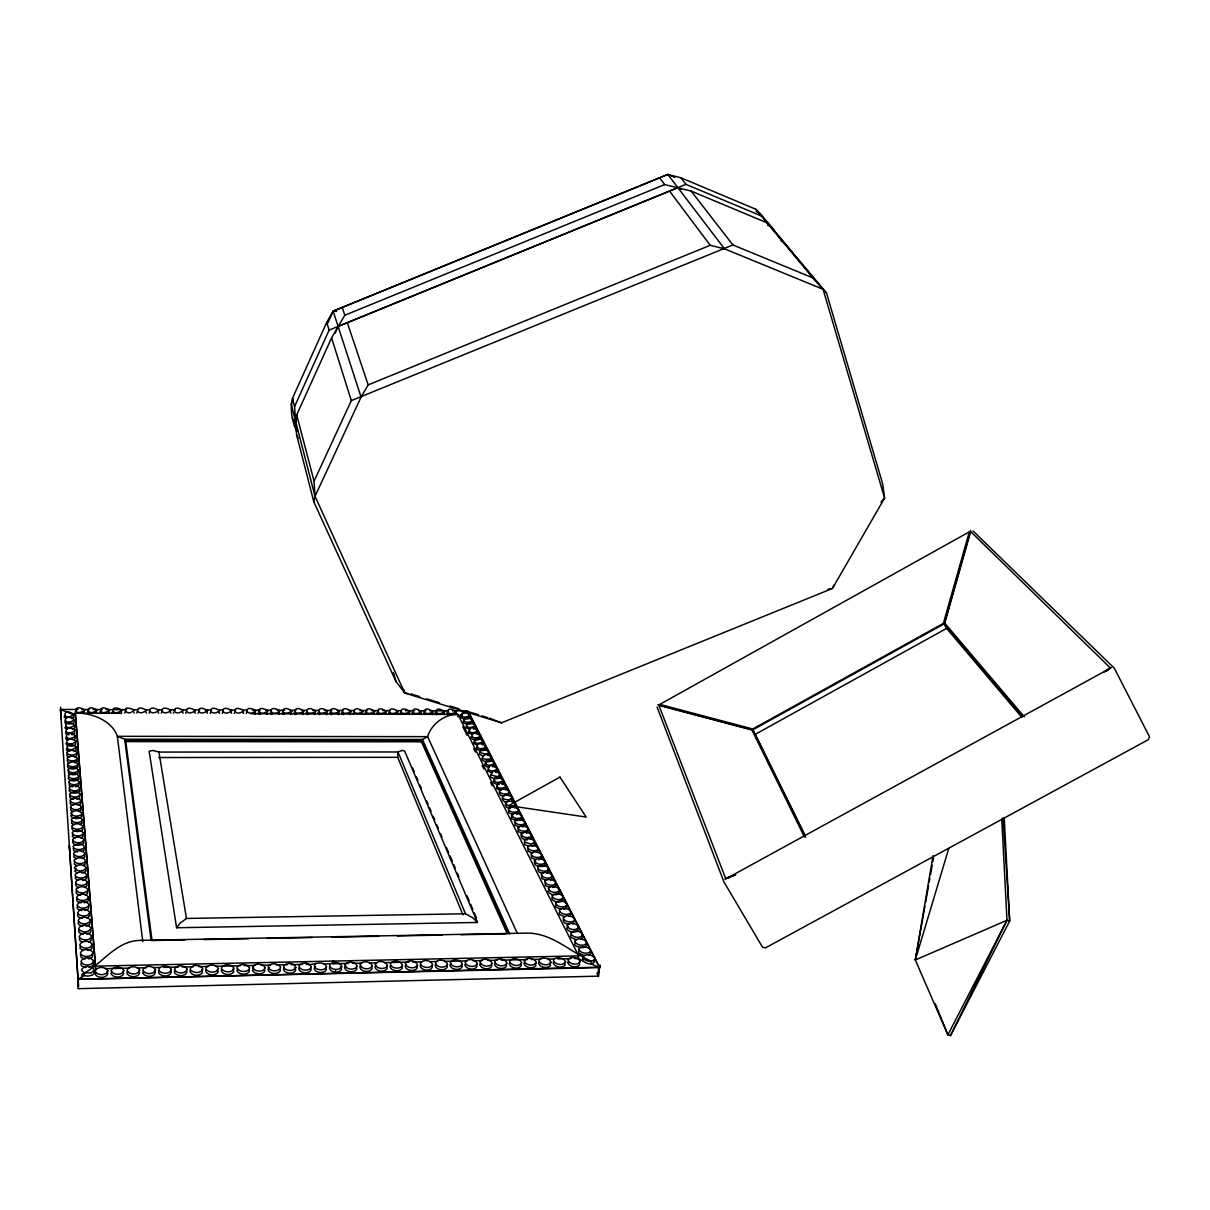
<?xml version="1.0" encoding="UTF-8"?>
<svg xmlns="http://www.w3.org/2000/svg" width="1210" height="1210" viewBox="0 0 1210 1210"><rect width="100%" height="100%" fill="white"/><g stroke="black" fill="none" stroke-linecap="round" stroke-linejoin="round"><path stroke-width="1.5" d="M280.327 969.83L280.312 970.722C277.982 974.942 268.65 974.322 267.985 969.21L269.225 967.652M78.06 976.546L78.015 979.313L599.752 967.592L600.054 964.975L597.755 976.167L77.939 988.676L78.196 979.208L84.246 975.578L88.088 976.167L92.55 975.018L94.093 973.43L93.941 971.645M61.014 717.046L61.09 714.157M81.887 977.03L81.932 974.262C102.018 964.612 115.101 941.41 139.286 940.397L525.322 933.152C550.943 932.003 569.608 951.604 591.145 961.194L590.843 963.795L599.752 967.592L468.905 712.584M95.696 968.847L75.322 713.144C91.068 712.448 112.137 720.51 117.355 736.315L142.765 941.561M95.545 966.971L75.322 713.144L120.546 713.295M84.246 975.578L84.322 972.84L81.509 970.148C83.006 965.293 92.383 965.141 94.319 969.8L91.34 972.885L84.322 972.84M243.694 713.446L242.802 711.919M231.639 713.416L230.762 711.873M462.961 914.821L397.682 757.309L397.984 751.97L402.325 750.366L404.715 751.138L477.451 922.459L176.569 927.752L149.148 751.228L152.778 750.442L158.918 752.076L397.984 751.97L465.487 913.792L473.155 918.027L477.451 922.459M332.705 961.088L332.523 963.75L348.631 963.402M333.567 963.72L333.748 961.073M335.276 973.521L335.457 970.843M219.539 713.371L218.677 711.828M207.424 713.325L206.577 711.783M195.279 713.28L194.462 711.752M185.644 712.206L185.871 713.25M597.755 976.167L598.723 967.168L78.015 979.313L69.318 845.578L69.908 854.154M183.103 713.25L182.302 711.707M593.671 959.681L594.352 962.162C589.058 967.062 583.054 960.468 578.365 958.486L578.652 955.885L457.924 714.414C445.068 713.688 431.062 724.336 427.644 736.648L517.093 932.925M582.917 957.7L582.63 960.301L582.691 959.061M173.469 712.161L173.665 713.219M170.882 713.204L170.111 711.661M158.646 713.159L157.89 711.616M146.395 713.129L145.654 711.571M134.098 713.083L133.932 712.024M1004.24 817.93L1009.684 921.007L950.531 1035.548L947.899 1034.868L915.304 959.969L933.046 855.712M294.438 426.298L296.722 414.848L331.585 337.908L344.82 315.235L664.668 184.585L691.152 191.074L767.17 222.897L774.491 230.445L755.857 209.27L680.822 177.749L667.784 174.452L333.158 311.151L326.7 322.389L292.427 398.408C289.886 409.328 292.003 421.337 296.752 431.425M80.45 955.008L81.267 957.534L85.214 959.016M1003.105 817.612L1009.684 921.007L1006.992 920.281L915.304 959.969L924.924 906.109M925.59 902.388L928.569 885.675M929.235 881.954L929.9 878.248M930.566 874.528L932.229 865.241M932.895 861.52L933.56 857.814M79.331 938.506L80.117 940.972L82.492 942.106M76.653 899.257L77.41 901.541L81.161 902.887M75.625 884.298L76.366 886.537L78.62 887.58M73.19 848.634L73.901 850.721L77.485 851.961M99.734 711.904L100.4 713.461M71.798 828.351L73.432 830.892L77.47 831.633M313.829 501.893L315.024 496.312L361.064 397.092L368.158 384.886L710.209 245.297L724.487 248.821L823.042 289.25L826.491 292.956L882.619 483.743L884.601 498.051L832.435 588.468L501.469 722.839L404.775 693.027L395.973 681.533L313.829 501.893L296.586 434.692L294.559 406.575L292.427 398.408M69.605 796.225L70.286 798.116L73.674 799.25M68.35 777.894L68.214 778.514C70.195 781.781 76.2 781.63 78.771 779.059L78.09 777.243M67.155 760.228L67.79 761.982L69.772 762.829M65.99 743.197C65.869 747.462 77.969 746.933 75.383 742.622M567.959 961.859L567.762 962.661C569.26 966.941 576.58 968.166 579.635 964.945L578.985 962.419M553.409 962.177L553.197 962.978C554.664 967.304 562 968.469 565.07 965.262L564.45 962.736M563.058 919.948L564.571 922.988L568.7 924.364M538.798 962.495L538.586 963.296C540.023 967.652 547.389 968.786 550.459 965.58L549.869 963.054M970.617 530.328L944.178 623.831L946.628 628.398L1021.845 717.333M537.694 869.43L539.07 872.198L542.987 873.469M915.304 959.969L948.791 848.346M534.245 862.594L535.622 865.316L540.93 866.663M520.935 836.065L522.236 838.651L527.409 839.937M465.154 964.098L464.867 964.914C466.031 969.528 474.94 970.798 477.027 966.397L476.332 964.657M505.19 804.71L506.415 807.146L510.06 808.295M499.155 792.701L500.35 795.076L503.95 796.195M420.43 965.066L420.112 965.898C421.186 970.617 430.17 971.736 432.318 967.38L431.683 965.641M390.391 965.716L390.059 966.548C391.042 971.358 400.086 972.371 402.28 968.045L402.189 967.168M473.7 742.002L474.048 743.636L476.921 744.952M832.435 588.468L833.872 585.095M471.038 736.693C470.418 740.565 481.671 741.488 479.946 737.268M293.531 399.028L291.187 404.185L315.024 496.312L404.775 693.027L407.755 693.466M327.728 323.206L333.158 311.151L667.784 174.452L674.726 177.356M294.559 406.575L329.135 330.088L326.7 322.389M295.437 420.611L296.995 417.193M335.034 333.295L338.135 326.458L685.949 184.359L761.468 216.03L826.491 292.956M329.77 967.047L329.392 967.879C330.224 972.825 339.405 973.642 341.674 969.376L340.328 966.82M455.807 714.641L455.52 713.129M315.024 496.312L314.055 481.187L351.323 400.616L331.585 337.908M444.236 714.596L443.268 712.614M299.188 967.713L298.779 968.544C299.535 973.566 308.792 974.292 311.091 970.057L310.622 968.287M432.651 714.565L432.378 713.053M950.531 1035.548L1006.992 920.281L1001.744 819.079M283.821 968.045L283.397 968.877C284.108 973.944 293.41 974.61 295.724 970.39L294.469 967.818M421.019 714.52L420.777 713.008M412.035 712.508L412.958 714.49M1006.992 920.281L947.899 1034.868L935.3 1003.801M409.373 714.475L409.54 713.492M397.697 714.444L397.485 712.932M237.447 969.059L236.963 970.783C239.081 974.973 246.885 975.426 249.366 971.403L248.988 969.634M385.99 714.399L385.128 712.418M221.899 969.331C224.818 972.447 231.503 972.931 233.953 969.059L233.984 968.166C231.851 963.977 224.107 963.584 221.566 967.546L221.385 971.131C223.487 975.351 231.307 975.759 233.817 971.751L232.683 969.165M377.021 712.387L377.853 714.384M374.253 714.369L374.465 713.371M206.26 969.664C209.179 972.825 215.864 973.264 218.345 969.407L218.39 968.499C216.287 964.279 208.498 963.931 205.942 967.879L205.76 971.479C207.848 975.729 215.682 976.077 218.208 972.099L217.119 969.497M176.569 927.752L180.275 923.048L186.461 918.451L465.487 913.792M362.486 714.323L362.35 712.811M190.56 970.012C193.494 973.188 200.195 973.581 202.69 969.739L202.751 968.847C200.784 964.446 191.377 964.037 190.212 969.119L190.091 971.811C192.148 976.122 200.028 976.409 202.569 972.447L201.495 969.83M174.966 970.42L174.376 972.159C176.297 976.636 185.78 976.984 186.945 971.887L186.597 970.995M341.749 712.266L341.855 713.779L343.428 714.686M159.221 970.753L158.601 972.507C160.522 977.03 170.005 977.302 171.215 972.235L170.882 971.343M143.43 971.101L142.78 972.855C144.686 977.408 154.184 977.635 155.44 972.583L154.366 970.859M127.579 971.448L126.914 973.203C128.804 977.786 138.318 977.967 139.619 972.931L138.56 971.207M111.698 971.796L111.002 973.551C112.878 978.179 122.407 978.285 123.738 973.279L122.709 971.554M294.348 712.1L294.378 713.613L295.905 714.52M95.756 972.144L95.046 973.899C96.906 978.572 106.435 978.618 107.811 973.626L106.813 971.902M282.429 712.055L282.429 713.582L283.957 714.49M270.48 712.009L270.465 713.537L271.978 714.444M81.614 962.6L80.873 964.325L81.841 966.003L85.819 967.501M258.501 711.964L258.456 713.492L259.969 714.414M80.465 945.887L80.011 948.413L83.067 950.349M79.346 929.643L78.62 931.277L79.558 932.865L83.429 934.271M246.492 711.934L246.432 713.461M78.786 921.702L78.075 923.291L79.013 924.864L82.84 926.255M78.257 913.853L77.546 915.441L78.469 916.983L82.28 918.36M77.727 906.124L77.016 907.682L77.939 909.209L81.72 910.57M76.684 890.984L75.988 892.496L76.88 893.978L80.616 895.309M75.67 876.267L75.232 878.475L78.09 880.199M74.672 861.928L74.249 864.091L77.077 865.77M74.188 854.895L73.765 857.028L76.578 858.692M73.25 841.116L72.57 842.493C74.566 846.153 81.191 845.987 83.823 843.037L83.082 840.98M72.781 834.371L72.358 836.413L75.111 838.016M71.859 821.121L71.451 823.118L74.158 824.675M70.982 808.204L70.558 810.155L73.235 811.683M161.656 711.631L161.444 713.174M70.543 801.867L70.12 803.788L72.797 805.3M149.42 711.586L149.178 713.129M69.681 789.449L69.046 790.674C71.027 794.017 77.153 793.851 79.724 791.219L79.043 789.359M69.257 783.339L69.439 785.774L72.781 786.878M137.154 711.54L136.896 713.098M68.441 771.36L68.607 773.735L73.296 774.884M68.032 765.476L67.412 766.656C69.394 769.862 75.277 769.696 77.833 767.201L77.168 765.416M579.242 950.349L578.471 951.801L579.303 953.465L584.521 955.673M121.348 713.537L121.62 711.979M67.246 753.936L66.837 755.675L69.363 757.052M575.249 942.424L574.705 944.677L576.262 946.25L582.01 947.778M66.853 748.264L66.444 749.988L68.97 751.349M108.976 713.492L109.293 711.949M571.332 934.619L570.56 936.026L571.362 937.644L576.489 939.807M524.792 962.101L523.93 963.629C525.322 968 532.733 969.104 535.818 965.913L535.259 963.372M66.081 737.117L65.688 738.796L68.168 740.127M65.703 731.642L65.854 733.835L69.031 734.833M96.588 713.446L96.376 711.404M510.106 962.419L509.228 963.947C510.484 968.454 519.332 969.86 521.344 965.414L521.177 964.552M64.962 720.888L65.113 723.02L69.56 724.079M87.785 711.374L87.982 713.431M84.171 713.416L83.974 711.359M495.389 962.736L494.482 964.264C495.722 968.817 504.585 970.163 506.627 965.746L506.461 964.869M559.852 911.811L559.096 913.172L559.867 914.715L564.873 916.802M64.599 715.609L64.206 717.212L66.641 718.483M880.941 502.014L884.601 498.051L823.042 289.25L759.653 213.005L756.189 211.553M75.383 711.329L75.549 713.386M556.131 904.414L555.375 905.745L556.131 907.273L561.107 909.33M480.627 963.054L479.704 964.582C480.899 969.165 489.778 970.481 491.85 966.064L491.699 965.202M552.471 897.124L551.699 898.44C553.257 902.312 559.897 903.295 562.877 900.558L562.302 898.349M548.841 889.91L548.069 891.21C549.642 895.052 556.207 896.005 559.186 893.313L558.612 891.135M450.967 963.704L449.999 965.232C451.133 969.891 460.057 971.101 462.175 966.714L461.494 964.99M545.271 882.801L545.241 885.554L550.096 887.535M436.069 964.022L435.086 965.565C436.175 970.254 445.144 971.418 447.261 967.047L447.14 966.17M541.732 875.783L541.702 878.49L546.512 880.457M406.152 964.672L405.108 966.215C406.136 970.98 415.151 972.053 417.329 967.713L416.709 965.958M537.406 852.339L537.996 850.448M531.417 855.273L531.356 857.875L536.06 859.766M528.074 848.603L527.999 851.174L532.672 853.05M530.691 839.165L530.767 836.67M524.928 842.175L530.978 844.111L535.032 842.145C533.459 838.56 527.348 837.819 524.444 840.179L524.671 844.565L529.314 846.41M376.038 965.338L374.964 966.881C375.917 971.721 384.992 972.689 387.2 968.378L386.625 966.624M360.928 965.656L359.809 967.213C360.731 972.084 369.837 973.006 372.075 968.711L371.999 967.818M518.258 829.107L518.167 831.572L522.735 833.387M345.757 965.988L344.623 967.546C345.5 972.462 354.651 973.324 356.889 969.044L356.36 967.289M515.067 822.77L514.961 825.205L519.514 826.99M514.628 807.66L514.734 805.3M508.805 810.322L508.699 812.697L513.176 814.451M315.281 966.654L314.101 968.212C314.902 973.203 324.114 973.959 326.397 969.709L325.913 967.955M315.462 963.992L314.282 965.535C315.084 970.526 324.295 971.282 326.579 967.047C323.69 958.713 311.877 966.14 306.206 964.309M511.527 801.58L512.269 800.506L510.847 798.676M502.8 798.192L502.377 796.361C505.205 794.244 510.953 794.834 512.511 798.207L508.563 799.976L502.15 798.66L503.36 801.08L506.99 802.2M508.472 795.59L508.578 793.291M505.447 789.661L505.568 787.392M496.735 786.318L496.599 788.572L500.955 790.251M253.782 967.985L252.482 970.45C254.614 974.595 262.404 975.109 264.869 971.07L264.476 969.301M490.973 774.687C494.678 764.085 508.911 782.053 490.973 774.687C487.388 779.558 504.116 780.253 498.868 775.232M488.053 769.046L487.887 771.224L492.152 772.857M491.063 758.821C489.037 747.886 472.686 761.635 491.063 758.821C493.166 763.722 479.523 761.967 482.427 757.868M488.023 755.509L488.19 753.406M479.704 752.272C483.486 742.154 497.113 759.336 479.704 752.272L479.493 754.48L483.667 756.053M482.488 744.649L483.229 743.696L481.928 742.078M476.937 746.948C474.577 749.489 480.31 750.805 482.185 750.669M477.073 734.031L477.254 732.02M468.935 731.021L468.724 733.033L472.808 734.546M466.319 725.818L466.107 727.815L470.161 729.312M463.733 720.691C461.418 723.126 467.015 724.366 468.799 724.215M447.337 712.221L446.687 713.613L447.806 714.611M424.196 712.145L423.5 713.537L424.589 714.535M1104.019 672.125L1110.039 667.678L970.647 531.583L944.753 623.165L1024.31 716.804M1106.182 671.051L1109.207 668.843L727.074 878.188M1106.863 670.809L1111.4 667.466M400.949 712.055L400.208 713.461L401.281 714.46M389.287 712.009L388.531 713.416L389.59 714.414M365.874 711.934L365.072 713.34L366.101 714.339M350.113 714.702L350.582 712.766M354.122 711.888L353.305 713.295L354.318 714.293M338.286 714.656L339.178 713.764L338.135 712.251M76.049 868.432L74.733 871.23L77.576 872.939M326.443 714.626L327.305 713.204M330.542 711.813L329.68 713.219L331.585 714.641M314.555 714.581L315.114 712.645M318.714 711.767L317.822 713.174L319.727 714.596M302.651 714.55L303.226 712.614M306.856 711.722L305.948 713.144L307.824 714.565M290.718 714.505L291.655 713.613L290.687 712.085M278.754 714.475L279.707 713.567L278.754 712.04M266.76 714.429L267.728 713.522L266.805 711.994M72.267 814.073L70.77 815.918C72.751 819.412 79.119 819.246 81.72 816.463L81.614 815.132M254.735 714.384L255.734 713.492L254.811 711.964M235.118 711.465L234.377 713.416M223.063 711.435L222.292 713.371M210.979 711.389L210.177 713.34M198.863 711.344L198.032 713.295M74.339 739.749L75.504 737.616M66.111 725.788L64.932 727.875L67.397 729.176M125.583 711.087L124.569 713.053M113.256 711.041L111.986 712.478L112.787 713.507M588.726 955.295L590.223 954.085L590.178 952.467M580.649 939.429L582.146 938.264L581.496 935.89M805.119 835.444L755.297 734.319L946.628 628.398M457.728 716.547L467.574 711.178M568.367 926.421L566.688 928.312C568.246 932.335 575.143 933.454 578.183 930.52L577.563 928.176M572.799 924.016L574.251 921.354M568.957 916.454L570.409 913.837M550.474 880.154L551.926 879.11L551.382 876.978M546.92 873.166L548.372 872.138L547.827 870.05M534.82 862.019L535.697 861.58M521.495 835.52L522.357 835.112M526.547 833.13L527.983 830.892M520.073 820.425L521.48 819.518L521.026 817.612M351.323 400.616L732.882 244.949L812.833 277.861L823.042 289.25M512.783 816.115L511.164 817.627L511.815 818.913L517.683 820.773M516.912 814.209L518.364 812.061M505.735 804.211L506.582 803.818M329.135 330.088L677.887 187.686L681.336 189.138M88.723 941.955L90.901 940.715L91.325 938.234M501.621 784.156L502.997 783.309L502.589 781.554M494.648 780.117C490.337 782.114 497.007 785.078 499.306 784.473M495.752 772.645L497.113 771.814L496.72 770.089M86.878 917.951L89.57 915.985L88.784 913.641M492.878 766.974L494.315 765.053M486.057 763.071C482.17 764.463 487.146 767.503 489.294 767.185M85.123 894.931L87.226 893.782L87.634 891.498M84.549 887.459L87.18 885.614L86.409 883.391M82.885 865.664L84.942 864.59L85.35 862.428M473.609 729.131L475.031 727.361M82.356 858.601L84.912 856.861L84.171 854.744M81.826 851.628L83.838 850.585L84.246 848.467M461.978 715.307C457.879 717.001 464.141 719.678 466.198 719.103M80.767 837.94L82.764 836.927L83.172 834.87M436.598 711.873L435.01 713.068L436.205 714.565M79.754 824.615L82.235 822.981L81.524 821M78.771 811.623L81.221 810.034L80.51 808.098M78.272 805.24L80.208 804.302L80.616 802.381M734.319 875.057L725.592 878.309L658.905 705.339L751.909 729.993L804.408 836.897M728.813 877.537L735.801 874.936M724.866 879.231L730.114 877.28M75.035 762.799L77.379 761.362L76.714 759.623M74.596 757.021L76.442 756.174L76.82 754.435M74.158 751.319L76.472 749.928L75.822 748.219M72.464 729.161L74.264 728.375L74.642 726.726M71.647 718.468L73.886 717.182L73.265 715.594M583.432 947.642L585.58 946.795L586.109 944.526M563.981 909.315L566.628 907.893L566.038 905.655M89.117 967.41L92.867 965.716L93.578 963.992L92.595 962.328M552.909 887.52L555.526 886.159L554.966 884.011M88.481 958.925L92.202 957.261L92.626 954.705M87.861 950.561L91.552 948.927L92.247 947.248L91.279 945.63M542.261 866.557L544.863 865.271L544.334 863.199M86.636 934.196L90.266 932.607L90.962 930.989L90.009 929.401M86.031 926.194L89.646 924.622L90.069 922.217M538.813 859.75L540.84 859.039L541.414 857.134M84.851 910.51L88.421 908.997L88.829 906.653M532.037 846.41L534.593 845.17L534.094 843.173M84.276 902.826L87.816 901.344L88.496 899.801L87.574 898.304M522.175 826.99L524.142 826.339L524.747 824.539M82.598 880.426L86.061 878.989L86.485 876.766M82.053 873.151L85.502 871.745L86.167 870.292L85.275 868.871M78.922 831.512L82.25 830.226L82.643 828.215M76.502 799.22L79.724 798.01L79.527 795.53M483.38 750.593L485.24 750.049L485.86 748.521M75.58 786.863L78.756 785.698L79.149 783.838M74.672 774.793L77.818 773.659L78.196 771.859M827.595 589.391L830.816 588.771M469.964 724.17L472.308 723.232L471.976 721.689M467.363 719.058L469.692 718.135L468.663 716.108M71.677 734.833L74.687 733.804L74.521 731.611M70.861 724.004L73.84 723.005L74.218 721.387M95.756 966.109L578.652 955.885M105.088 968.65L129.53 968.121M137.048 967.955L146.44 967.758M153.972 967.592L159.599 967.471M163.365 967.395L178.399 967.077M182.165 966.987L193.434 966.745M199.075 966.624L208.468 966.427M215.985 966.261L240.427 965.731M244.193 965.656L255.461 965.414M261.103 965.293L270.495 965.081M276.137 964.96L287.42 964.718M291.171 964.642L302.455 964.4M323.13 963.947L330.648 963.795M352.397 963.326L361.805 963.115M369.337 962.963L376.87 962.797M384.402 962.631L408.889 962.116M412.655 962.026L422.063 961.829M429.595 961.663L437.128 961.511M444.66 961.345L467.257 960.861M472.913 960.74L482.321 960.543M487.978 960.422L497.386 960.211M501.152 960.135L527.515 959.575M531.281 959.485L540.704 959.288M548.236 959.122L553.877 959.001M557.644 958.925L570.833 958.638M574.599 958.562L578.365 958.486M184.843 939.913L151.114 940.548L124.69 739.234L117.355 736.315L427.644 736.648L422.426 739.476L124.69 739.234L125.265 741.337A4.25 2.798 71.3 0 0 125.779 741.609L421.458 741.775A4.129 1.875 -73.8 0 0 421.821 741.518L422.426 739.476L509.637 933.802M203.582 939.565L248.579 938.718M267.319 938.37L312.301 937.523M331.797 937.145L378.594 936.268M397.319 935.92L442.24 935.073M460.965 934.725L505.901 933.878M158.586 757.536L397.682 757.309M124.751 740.747L422.245 740.943L508.563 933.697M78.015 709.483L60.5 709.423L78.484 986.407M81.751 709.499L89.237 709.529M92.973 709.544L102.321 709.574M106.056 709.589L126.626 709.665M134.007 709.816C126.884 719.284 118.414 703.116 134.007 709.816L137.849 709.695M145.321 709.726L149.072 709.741M158.419 709.771L162.155 709.786M169.687 709.816L175.344 709.846M182.876 709.862L186.658 709.877M194.19 709.907L199.847 709.922M205.503 709.952L211.145 709.967M218.692 709.998L222.459 710.013M229.991 710.043L235.648 710.058M243.18 710.088L246.961 710.104M252.603 710.119L260.15 710.149M265.792 710.164L271.448 710.194M277.105 710.209L284.637 710.24M290.294 710.255L295.951 710.285M301.608 710.3L307.249 710.315M312.906 710.346L318.563 710.361M324.22 710.376L331.752 710.406M337.409 710.436L343.065 710.452M348.707 710.467L354.364 710.497M360.02 710.512L367.553 710.542M371.319 710.557L378.866 710.588M382.632 710.603L390.164 710.618M395.821 710.648L401.478 710.663M405.244 710.678L414.667 710.709M418.433 710.724L425.98 710.754M429.747 710.769L448.592 710.845M452.358 710.845L467.438 710.905M250.606 713.718L457.924 714.414M336.592 311.439L333.158 311.151L361.064 397.092M657.786 704.704L752.741 729.857L944.178 623.831L1022.768 716.532M410.734 693.89L419.643 696.642M426.782 698.836L439.245 702.692M449.939 705.99L458.847 708.742M465.986 710.936L478.449 714.777M482.019 715.881L487.358 717.53M489.142 718.074L501.469 722.839M75.262 715.367L60.5 709.423L61.15 719.012M767.503 225.166L770.952 226.603M973.022 530.948L1114.319 668.207L1149.5 736.754L1148.441 739.612L765.446 947.884L762.542 947.233L723.973 882.014L657.075 707.018M755.857 209.27L761.468 216.03M767.17 222.897L812.833 277.861M680.822 177.749L685.949 184.359M691.152 191.074L732.882 244.949M667.784 174.452L724.487 248.821M659.707 177.961L664.668 184.585M669.72 191.316L710.209 245.297M755.297 734.319L752.741 729.857L805.588 837.214M468.436 712.856L599.54 967.501L598.557 976.515L596.848 973.173M462.795 726.696L467.015 735.166M473.76 748.688L475.439 752.076M482.185 765.612L483.879 769M490.625 782.537L492.319 785.91M296.586 434.692L298.144 438.126M292.321 418.04L294.65 423.182M421.458 741.775L507.126 933.606M412.701 768.108L414.168 771.557M416.361 776.714L417.828 780.163M420.036 785.335L421.503 788.784M426.631 800.854L428.098 804.302M429.565 807.751L431.032 811.199M433.225 816.372L434.692 819.82M436.901 824.993L438.368 828.442M440.561 833.614L442.028 837.063M446.43 847.393L448.638 852.566M450.105 856.014L452.298 861.187M453.765 864.636L455.232 868.084M457.425 873.257L458.892 876.705M466.969 895.672L469.162 900.845M470.63 904.278L472.838 909.451M474.305 912.9L476.498 918.072M342.279 307.627L344.82 315.235M347.406 322.949L368.158 384.886M780.253 237.387L781.342 240.987M403.747 689.473L404.775 693.027M393.431 672.563L395.973 681.533M296.722 414.848L314.055 481.187M158.918 752.076L186.461 918.451M125.779 741.609L152.006 940.185M61.029 717.318L60.545 707.2M78.196 979.208L78.514 986.452M279.828 710.875C269.649 718.997 266.835 702.798 279.828 710.875M280.478 967.153L280.478 968.045C278.134 972.25 268.817 971.63 268.136 966.533C270.601 962.51 278.3 963.084 280.478 967.153M267.864 710.83C257.594 718.952 254.902 702.738 267.864 710.83M265.035 967.501L265.02 968.378C262.555 972.416 254.781 971.902 252.633 967.758L252.663 966.866C255.144 962.873 262.873 963.372 265.035 967.501M255.854 710.784C245.494 718.921 242.938 702.677 255.854 710.784M249.532 967.834L249.502 968.726C247.021 972.734 239.217 972.28 237.099 968.106L237.13 967.213C239.641 963.221 247.385 963.674 249.532 967.834M243.83 710.739C233.379 718.891 230.944 702.617 243.83 710.739M231.76 710.693C221.233 718.846 218.919 702.571 231.76 710.693M219.675 710.648C209.058 718.816 206.865 702.511 219.675 710.648M187.066 969.18C185.901 974.262 176.418 973.929 174.482 969.452C175.707 964.4 185.1 964.748 187.066 969.18M207.56 710.618C196.852 718.785 194.78 702.45 207.56 710.618M171.336 969.528C170.111 974.595 160.627 974.307 158.707 969.8C159.962 964.763 169.385 965.051 171.336 969.528M195.415 710.572C184.616 718.74 182.68 702.39 195.415 710.572M155.546 969.875C154.29 974.912 144.792 974.685 142.886 970.148C144.187 965.126 153.609 965.353 155.546 969.875M183.239 710.527C172.349 718.71 170.534 702.345 183.239 710.527M139.71 970.208C138.409 975.245 128.91 975.063 127.02 970.481C128.366 965.489 137.789 965.656 139.71 970.208M171.049 710.482C160.053 718.679 158.374 702.284 171.049 710.482M123.828 970.556C122.482 975.562 112.969 975.457 111.093 970.828C112.485 965.852 121.923 965.973 123.828 970.556M158.812 710.436C147.726 718.634 146.168 702.223 158.812 710.436M107.902 970.904C106.51 975.895 96.981 975.835 95.121 971.176C96.558 966.215 105.996 966.276 107.902 970.904M146.546 710.391C135.384 718.604 133.947 702.163 146.546 710.391M93.639 961.269C92.172 966.109 82.825 966.155 80.934 961.587C82.431 956.777 91.703 956.732 93.639 961.269M92.973 952.845C91.491 957.639 82.265 957.654 80.359 953.162C81.872 948.413 91.037 948.383 92.973 952.845M92.308 944.556C90.826 949.275 81.69 949.29 79.784 944.859C81.312 940.17 90.372 940.155 92.308 944.556M91.657 936.389C90.16 941.032 81.13 941.047 79.225 936.676C80.767 932.048 89.721 932.033 91.657 936.389M91.022 928.327C89.51 932.91 80.586 932.91 78.68 928.599C80.223 924.032 89.086 924.032 91.022 928.327M90.387 920.371C88.859 924.909 80.041 924.894 78.136 920.644C79.694 916.136 88.451 916.152 90.387 920.371M89.767 912.537C88.239 917.014 79.512 916.998 77.591 912.794C79.164 908.347 87.831 908.377 89.767 912.537M89.162 904.823C87.604 909.224 78.983 909.209 77.062 905.065C78.65 900.679 87.211 900.694 89.162 904.823M88.557 897.2L88.421 897.986C85.744 901.284 78.544 901.45 76.548 897.427C78.136 893.101 86.606 893.131 88.557 897.2M87.967 889.683L87.816 890.454C85.154 893.706 78.03 893.872 76.033 889.91L76.185 889.138C78.862 885.917 85.94 885.735 87.967 889.683M87.377 882.272L87.226 883.043C84.579 886.234 77.516 886.401 75.519 882.483L75.67 881.727C78.347 878.551 85.35 878.384 87.377 882.272M121.938 710.3C110.594 718.528 109.399 702.057 121.938 710.3M86.787 874.966L86.651 875.722C84.004 878.868 77.016 879.035 75.02 875.163L75.171 874.406C77.848 871.276 84.776 871.109 86.787 874.966M86.212 867.751L86.076 868.493C83.429 871.593 76.532 871.775 74.536 867.948L74.672 867.192C77.349 864.106 84.201 863.94 86.212 867.751M85.653 860.628L85.517 861.369C82.87 864.424 76.033 864.59 74.037 860.824L74.188 860.083C76.85 857.043 83.641 856.877 85.653 860.628M85.093 853.61L84.957 854.336C82.325 857.361 75.564 857.527 73.568 853.791L73.704 853.065C76.366 850.055 83.082 849.889 85.093 853.61M84.549 846.682L84.413 847.393C81.781 850.373 75.081 850.539 73.084 846.849L73.235 846.138C75.882 843.173 82.522 843.007 84.549 846.682M84.004 839.846L83.868 840.542C81.236 843.476 74.612 843.642 72.615 839.997L72.766 839.286C75.413 836.382 81.993 836.216 84.004 839.846M83.475 833.085L83.339 833.781C80.707 836.685 74.158 836.851 72.161 833.236L72.297 832.541C74.944 829.667 81.448 829.5 83.475 833.085M109.581 710.255C98.146 718.498 97.087 701.997 109.581 710.255M82.946 826.43L82.809 827.111C80.193 829.969 73.704 830.136 71.708 826.566L71.844 825.885C74.475 823.042 80.919 822.876 82.946 826.43M82.416 819.851L82.28 820.531C79.678 823.345 73.25 823.511 71.254 819.987L71.39 819.306C74.022 816.508 80.404 816.342 82.416 819.851M81.902 813.362L81.766 814.028C79.164 816.81 72.797 816.977 70.815 813.483L70.951 812.817C73.568 810.05 79.89 809.883 81.902 813.362M81.403 806.949L81.267 807.615C78.665 810.352 72.358 810.519 70.377 807.07L70.513 806.404C73.129 803.682 79.376 803.516 81.403 806.949M80.888 800.612L80.752 801.277C78.166 803.969 71.934 804.136 69.938 800.733L70.074 800.067C72.691 797.39 78.877 797.224 80.888 800.612M80.404 794.365L80.268 795.015C77.682 797.677 71.496 797.844 69.514 794.471L69.651 793.821C72.252 791.174 78.393 791.007 80.404 794.365M79.905 788.194L79.769 788.829C77.198 791.461 71.072 791.627 69.091 788.285L69.227 787.649C71.829 785.033 77.894 784.882 79.905 788.194M79.421 782.099L79.285 782.719C76.714 785.32 70.664 785.487 68.667 782.189L68.804 781.554C71.405 778.983 77.41 778.816 79.421 782.099M97.208 710.209C85.668 718.453 84.745 701.936 97.208 710.209M78.953 776.079L78.816 776.699C76.245 779.255 70.24 779.422 68.259 776.154L68.395 775.534C70.982 772.993 76.941 772.827 78.953 776.079M78.484 770.12L78.347 770.74C75.776 773.266 69.832 773.432 67.851 770.195L67.987 769.59C70.558 767.08 76.472 766.913 78.484 770.12M78.015 764.251L77.879 764.856C75.322 767.352 69.439 767.518 67.442 764.327L67.594 763.707C70.15 761.241 76.003 761.075 78.015 764.251M77.546 758.443L77.425 759.048C74.869 761.498 69.031 761.665 67.049 758.504L67.185 757.914C69.756 755.463 75.549 755.297 77.546 758.443M77.092 752.711L76.971 753.301C74.415 755.736 68.637 755.887 66.656 752.771L66.792 752.181C69.348 749.761 75.096 749.595 77.092 752.711M76.638 747.039C64.523 756.22 63.691 738.024 76.638 747.039M594.836 958.759L594.654 959.545C591.569 962.691 584.385 961.436 582.812 957.246L582.993 956.46C586.094 953.344 593.218 954.599 594.836 958.759M76.2 741.443C64.145 750.518 63.328 732.534 76.2 741.443M75.761 735.907C63.767 744.876 62.965 727.089 75.761 735.907M84.791 710.164C73.175 718.422 72.373 701.876 84.791 710.164M75.322 730.432C63.404 739.295 62.617 721.72 75.322 730.432M590.707 950.712L590.525 951.499C587.44 954.584 580.346 953.359 578.758 949.215L578.955 948.428C582.04 945.373 589.088 946.598 590.707 950.712M74.899 725.032C63.041 733.774 62.27 716.411 74.899 725.032M74.475 719.693C62.678 728.329 61.922 711.147 74.475 719.693M74.052 714.414C62.315 722.945 61.574 705.959 74.052 714.414M580.104 961.527L579.923 962.328C576.852 965.55 569.547 964.34 568.034 960.059L568.231 959.258C571.317 956.066 578.561 957.261 580.104 961.527M586.638 942.772L586.457 943.543C583.386 946.583 576.353 945.388 574.78 941.289L574.962 940.518C578.047 937.508 585.02 938.688 586.638 942.772M582.615 934.952L582.433 935.708C579.378 938.688 572.421 937.523 570.848 933.47L571.029 932.713C574.1 929.764 581.012 930.898 582.615 934.952M578.652 927.223L578.471 927.964C575.431 930.898 568.549 929.779 566.961 925.756L567.157 925.015C570.212 922.111 577.049 923.215 578.652 927.223M565.554 961.844L565.342 962.646C562.272 965.867 554.936 964.688 553.469 960.377L553.666 959.56C556.766 956.384 564.042 957.549 565.554 961.844M574.75 919.6L574.568 920.341C571.543 923.215 564.722 922.141 563.134 918.148L563.331 917.422C566.371 914.563 573.147 915.637 574.75 919.6M570.893 912.083L570.712 912.809C567.702 915.652 560.941 914.594 559.368 910.646L559.564 909.92C562.589 907.122 569.305 908.166 570.893 912.083M550.943 962.162L550.731 962.978C547.661 966.17 540.295 965.035 538.843 960.695L539.07 959.878C542.156 956.717 549.476 957.836 550.943 962.162M567.097 904.672L566.915 905.398C563.905 908.166 557.22 907.152 555.647 903.25L555.844 902.539C558.854 899.771 565.509 900.784 567.097 904.672M563.346 897.351L563.149 898.062C560.169 900.8 553.53 899.816 551.972 895.944L552.168 895.234C555.178 892.526 561.758 893.509 563.346 897.351M536.302 962.479L536.075 963.296C532.99 966.472 525.594 965.383 524.187 961.012C526.229 956.596 534.971 958.033 536.302 962.479M559.64 890.136L559.459 890.832C556.479 893.524 549.915 892.572 548.342 888.73L548.538 888.034C551.533 885.372 558.052 886.325 559.64 890.136M555.995 883.013L555.798 883.693C552.834 886.34 546.33 885.417 544.757 881.621L544.969 880.941C547.948 878.309 554.407 879.231 555.995 883.013M969.301 531.886L943.392 623.407L752.771 729.01L659.783 704.386L969.301 531.886M552.38 875.979L552.199 876.66C549.234 879.262 542.791 878.354 541.233 874.603L541.43 873.922C544.394 871.351 550.792 872.228 552.38 875.979M521.601 962.797C519.589 967.229 510.756 965.822 509.486 961.33C511.543 956.913 520.3 958.32 521.601 962.797M548.826 869.037L548.629 869.703C545.68 872.259 539.312 871.397 537.739 867.661L537.951 866.995C540.9 864.469 547.238 865.332 548.826 869.037M545.317 862.185L545.12 862.851C542.186 865.362 535.864 864.515 534.306 860.824L534.502 860.174C537.452 857.678 543.729 858.51 545.317 862.185M506.869 963.115C504.827 967.546 495.979 966.185 494.739 961.647C496.826 957.246 505.598 958.607 506.869 963.115M541.838 855.425L541.641 856.075C538.722 858.54 532.461 857.724 530.903 854.063L531.114 853.413C534.034 850.978 540.265 851.779 541.838 855.425M538.42 848.739L538.223 849.375C535.319 851.81 529.103 851.023 527.545 847.393L527.757 846.758C530.676 844.353 536.847 845.125 538.42 848.739M492.092 963.447C490.02 967.849 481.156 966.533 479.946 961.965C482.049 957.579 490.852 958.895 492.092 963.447M531.689 835.626L531.492 836.261C528.619 838.606 522.523 837.88 520.966 834.31L521.177 833.69C524.066 831.361 530.131 832.087 531.689 835.626M528.392 829.198L528.195 829.818C525.322 832.132 519.287 831.421 517.744 827.897L517.94 827.277C520.829 824.978 526.834 825.689 528.392 829.198M477.269 963.765C475.182 968.151 466.289 966.896 465.109 962.283C467.242 957.927 476.059 959.167 477.269 963.765M525.14 822.845L524.943 823.45C522.085 825.734 516.095 825.054 514.553 821.545L514.749 820.94C517.623 818.686 523.582 819.367 525.14 822.845M521.918 816.568L521.722 817.173C518.878 819.412 512.934 818.747 511.391 815.283L511.603 814.678C514.462 812.47 520.361 813.12 521.918 816.568M462.402 964.083C460.299 968.469 451.375 967.259 450.226 962.6C452.374 958.259 461.237 959.454 462.402 964.083M518.742 810.382L518.545 810.972C515.717 813.165 509.818 812.53 508.291 809.097L508.487 808.507C511.331 806.314 517.184 806.949 518.742 810.382M515.611 804.257L515.399 804.847C512.586 807.009 506.748 806.389 505.205 802.986L505.417 802.396C508.245 800.249 514.053 800.854 515.611 804.257M447.503 964.415C445.356 968.771 436.417 967.607 435.313 962.933C437.476 958.592 446.354 959.742 447.503 964.415M509.44 792.232L509.244 792.807C506.445 794.894 500.698 794.32 499.17 790.977L499.382 790.402C502.195 788.33 507.897 788.89 509.44 792.232M506.415 786.318C493.302 793.941 494.829 775.746 506.415 786.318M432.545 964.733C430.382 969.089 421.413 967.97 420.339 963.251C422.532 958.925 431.425 960.029 432.545 964.733M503.42 780.495C490.383 788.012 491.925 770.029 503.42 780.495M417.541 965.066C415.363 969.391 406.363 968.333 405.32 963.568C407.528 959.273 416.467 960.332 417.541 965.066M497.552 769.031C484.62 776.351 486.208 758.791 497.552 769.031M494.663 763.389C481.807 770.634 483.41 753.27 494.663 763.389M402.491 965.398C400.298 969.709 391.269 968.696 390.255 963.901C392.494 959.606 401.463 960.619 402.491 965.398M486.193 746.888C473.518 753.86 475.182 737.087 486.193 746.888M387.397 965.716C385.188 970.027 376.113 969.059 375.16 964.234C377.399 959.953 386.398 960.906 387.397 965.716M483.44 741.503C470.826 748.4 472.49 731.808 483.44 741.503M480.718 736.194C468.164 743 469.843 726.605 480.718 736.194M372.272 966.049C370.033 970.344 360.928 969.422 360.005 964.552C362.274 960.301 371.304 961.194 372.272 966.049M478.011 730.931C465.532 737.646 467.226 721.447 478.011 730.931M475.348 725.743C462.916 732.368 464.625 716.335 475.348 725.743M472.717 720.6C460.344 727.149 462.069 711.298 472.717 720.6M357.086 966.382C354.832 970.662 345.697 969.785 344.805 964.884C347.104 960.634 356.163 961.496 357.086 966.382M470.115 715.518C457.803 721.992 459.528 706.307 470.115 715.518M341.855 966.714C339.587 970.965 330.406 970.163 329.574 965.217C331.873 960.982 340.963 961.784 341.855 966.714M456.2 712.024C443.889 718.468 445.688 703.04 456.2 712.024M311.257 967.38C308.958 971.615 299.702 970.889 298.946 965.867C301.29 961.678 310.456 962.389 311.257 967.38M444.645 711.979C432.257 718.438 434.163 702.98 444.645 711.979M295.89 967.713C293.561 971.933 284.274 971.267 283.563 966.2C285.923 962.026 295.134 962.676 295.89 967.713M433.044 711.934C420.596 718.407 422.623 702.919 433.044 711.934M421.428 711.888C408.904 718.362 411.052 702.874 421.428 711.888M409.782 711.858C397.183 718.332 399.451 702.813 409.782 711.858M398.105 711.813C385.43 718.301 387.835 702.753 398.105 711.813M386.398 711.767C373.663 718.271 376.174 702.692 386.398 711.767M374.661 711.722C361.866 718.241 364.497 702.632 374.661 711.722M362.909 711.692C350.038 718.211 352.791 702.571 362.909 711.692M351.127 711.646C338.18 718.18 341.054 702.511 351.127 711.646M339.314 711.601C326.292 718.135 329.301 702.45 339.314 711.601M327.471 711.556C314.373 718.105 317.519 702.405 327.471 711.556M315.598 711.525C302.424 718.074 305.691 702.345 315.598 711.525M303.71 711.48C290.46 718.044 293.849 702.284 303.71 711.48M291.776 711.435C278.451 718.014 281.99 702.223 291.776 711.435M559.943 777.107L508.745 805.603L586.184 817.068L559.943 777.107"/></g></svg>
